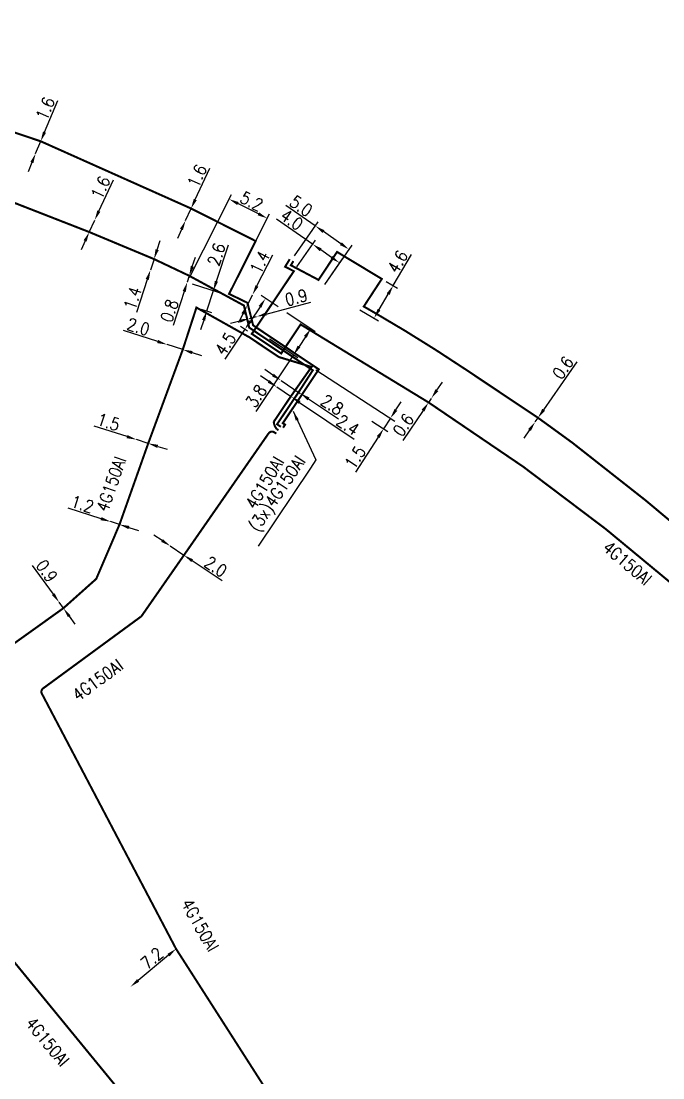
# Model space of a CAD drawing. Header units: millimetres. Extents: x 146511 to 147000, y 143998 to 145000.
# Drawn here: x 146754.4 to 146832.4, y 144450.3 to 144578.7 of the extents above; entities that cross this region are included whole.
import ezdxf
from ezdxf.enums import TextEntityAlignment as Align

# ---------------------------------------------------------------- set-up
doc = ezdxf.new("R2010")
doc.units = ezdxf.units.MM
doc.header["$MEASUREMENT"] = 0
doc.header["$PDMODE"] = 34
doc.linetypes.add('B_ST_AL', pattern=[2000, 1000, 1000])
doc.layers.get('DEFPOINTS').update_dxf_attribs({"linetype": 'CONTINUOUS'})
doc.layers.add('B_100', color=3, linetype='CONTINUOUS')
doc.layers.add('B_110', color=1, linetype='CONTINUOUS')
doc.styles.get("Standard").update_dxf_attribs({"font": 'romans.shx', "width": 0.85})
doc.dimstyles.get("Standard").update_dxf_attribs({"dimtxt": 1.5, "dimasz": 1.2, "dimexe": 0.625, "dimexo": 0.625, "dimgap": 0.25, "dimtad": 1, "dimdec": 1, "dimzin": 0, "dimdsep": 46, "dimtxsty": 'Standard', "dimcen": -0.5, "dimadec": 0, "dimazin": 0, "dimtfac": 1, "dimtdec": 1, "dimtmove": 0, "dimatfit": 3, "dimfxl": 1, "dimtolj": 1, "dimtzin": 0, "dimarcsym": 0})

# ---------------------------------------------------------------- blocks, each defined once
blk = doc.blocks.new('*D87')
at = {"layer": 'B_110', "color": 0, "linetype": 'Continuous', "lineweight": -2}
for p, q in [((146790.11, 144553.84), (146786.51, 144556.34)), ((146787.58, 144550.2), (146790.47, 144554.35)), ((146793.23, 144551.68), (146791.1, 144553.16)), ((146791.25, 144546.73), (146794.57, 144551.5))]:
    blk.add_line(p, q, dxfattribs=at)
at = {"layer": 'B_110', "color": 0, "linetype": 'Continuous'}
for points in [[(146791.21, 144553.32), (146790.98, 144552.99), (146790.11, 144553.84)], [(146793.34, 144551.84), (146793.11, 144551.51), (146794.21, 144550.99)]]:
    blk.add_solid(points, dxfattribs=at)
at = {"layer": 'DEFPOINTS', "color": 0, "linetype": 'Continuous'}
for p in [(146794.21, 144550.99), (146787.22, 144549.68), (146790.9, 144546.22)]:
    blk.add_point(p, dxfattribs=at)
at = {"layer": 'B_110', "color": 0, "linetype": 'Continuous', "insert": (146788.39, 144556.26), "char_height": 1.5, "attachment_point": 5, "rotation": 325.2082}
blk.add_mtext('\\A1;5.0', dxfattribs=at)
blk = doc.blocks.new('*D88')
at = {"layer": 'B_110', "color": 0, "linetype": 'Continuous', "lineweight": -2}
for p, q in [((146789.78, 144551.62), (146785.38, 144554.68)), ((146787.85, 144548.85), (146790.14, 144552.13)), ((146792.08, 144550.02), (146790.77, 144550.94)), ((146791.25, 144546.73), (146793.42, 144549.85))]:
    blk.add_line(p, q, dxfattribs=at)
at = {"layer": 'B_110', "color": 0, "linetype": 'Continuous'}
for points in [[(146790.88, 144551.1), (146790.65, 144550.77), (146789.78, 144551.62)], [(146792.19, 144550.19), (146791.97, 144549.86), (146793.07, 144549.34)]]:
    blk.add_solid(points, dxfattribs=at)
at = {"layer": 'DEFPOINTS', "color": 0, "linetype": 'Continuous'}
for p in [(146793.07, 144549.34), (146787.5, 144548.34), (146790.9, 144546.22)]:
    blk.add_point(p, dxfattribs=at)
at = {"layer": 'B_110', "color": 0, "linetype": 'Continuous', "insert": (146787.25, 144554.59), "char_height": 1.5, "attachment_point": 5, "rotation": 325.2082}
blk.add_mtext('\\A1;4.0', dxfattribs=at)
blk = doc.blocks.new('*D89')
at = {"layer": 'B_110', "color": 0, "linetype": 'Continuous', "lineweight": -2}
for p, q in [((146799.57, 144546.59), (146801.78, 144550.36)), ((146798.73, 144547.08), (146800.11, 144546.27)), ((146797.86, 144543.67), (146798.96, 144545.55)), ((146795.5, 144543.66), (146797.79, 144542.32))]:
    blk.add_line(p, q, dxfattribs=at)
at = {"layer": 'B_110', "color": 0, "linetype": 'Continuous'}
for points in [[(146798.79, 144545.65), (146799.14, 144545.45), (146799.57, 144546.59)], [(146797.69, 144543.77), (146798.03, 144543.57), (146797.25, 144542.63)]]:
    blk.add_solid(points, dxfattribs=at)
at = {"layer": 'DEFPOINTS', "color": 0, "linetype": 'Continuous'}
for p in [(146798.19, 144547.4), (146794.96, 144543.98), (146797.25, 144542.63)]:
    blk.add_point(p, dxfattribs=at)
at = {"layer": 'B_110', "color": 0, "linetype": 'Continuous', "insert": (146800.12, 144549.49), "char_height": 1.5, "attachment_point": 5, "rotation": 59.5778}
blk.add_mtext('\\A1;4.6', dxfattribs=at)
blk = doc.blocks.new('*D90')
at = {"layer": 'B_110', "color": 0, "linetype": 'Continuous', "lineweight": -2}
for p, q in [((146785.6, 144543.99), (146783.53, 144545.37)), ((146783.39, 144544.02), (146782.22, 144542.27)), ((146781.55, 144541.28), (146779.13, 144537.64)), ((146781.87, 144541.07), (146781.03, 144541.62))]:
    blk.add_line(p, q, dxfattribs=at)
at = {"layer": 'B_110', "color": 0, "linetype": 'Continuous'}
for points in [[(146783.22, 144544.13), (146783.55, 144543.91), (146784.05, 144545.02)], [(146782.05, 144542.38), (146782.39, 144542.16), (146781.55, 144541.28)]]:
    blk.add_solid(points, dxfattribs=at)
at = {"layer": 'DEFPOINTS', "color": 0, "linetype": 'Continuous'}
for p in [(146784.05, 144545.02), (146786.12, 144543.65), (146782.39, 144540.72)]:
    blk.add_point(p, dxfattribs=at)
at = {"layer": 'B_110', "color": 0, "linetype": 'Continuous', "insert": (146779.18, 144539.51), "char_height": 1.5, "attachment_point": 5, "rotation": 56.3075}
blk.add_mtext('\\A1;4.5', dxfattribs=at)
blk = doc.blocks.new('*D91')
at = {"layer": 'B_110', "color": 0, "linetype": 'Continuous', "lineweight": -2}
for p, q in [((146804.89, 144533.88), (146805.56, 144534.87)), ((146804.21, 144532.88), (146803.87, 144532.39)), ((146803.2, 144531.4), (146800.74, 144527.78))]:
    blk.add_line(p, q, dxfattribs=at)
at = {"layer": 'B_110', "color": 0, "linetype": 'Continuous'}
for points in [[(146804.72, 144533.99), (146805.05, 144533.76), (146804.21, 144532.88)], [(146803.03, 144531.51), (146803.37, 144531.28), (146803.87, 144532.39)]]:
    blk.add_solid(points, dxfattribs=at)
at = {"layer": 'DEFPOINTS', "color": 0, "linetype": 'Continuous'}
for p in [(146803.87, 144532.39), (146804.21, 144532.88), (146804.21, 144532.88)]:
    blk.add_point(p, dxfattribs=at)
at = {"layer": 'B_110', "color": 0, "linetype": 'Continuous', "insert": (146800.81, 144529.65), "char_height": 1.5, "attachment_point": 5, "rotation": 55.801}
blk.add_mtext('\\A1;0.6', dxfattribs=at)
blk = doc.blocks.new('*D92')
at = {"layer": 'B_110', "color": 0, "linetype": 'Continuous', "lineweight": -2}
for p, q in [((146817.87, 144531.5), (146821.93, 144537.33)), ((146816.84, 144530.03), (146817.18, 144530.52)), ((146816.15, 144529.04), (146815.46, 144528.06))]:
    blk.add_line(p, q, dxfattribs=at)
at = {"layer": 'B_110', "color": 0, "linetype": 'Continuous'}
for points in [[(146817.7, 144531.62), (146818.03, 144531.39), (146817.18, 144530.52)], [(146815.98, 144529.16), (146816.31, 144528.93), (146816.84, 144530.03)]]:
    blk.add_solid(points, dxfattribs=at)
at = {"layer": 'DEFPOINTS', "color": 0, "linetype": 'Continuous'}
for p in [(146816.84, 144530.03), (146816.84, 144530.03), (146817.18, 144530.52)]:
    blk.add_point(p, dxfattribs=at)
at = {"layer": 'B_110', "color": 0, "linetype": 'Continuous', "insert": (146820.21, 144536.6), "char_height": 1.5, "attachment_point": 5, "rotation": 55.091}
blk.add_mtext('\\A1;0.6', dxfattribs=at)
blk = doc.blocks.new('*D119')
at = {"layer": 'B_100', "color": 0, "linetype": 'Continuous', "lineweight": -2}
blk.add_line((146772.26, 144465.21), (146768.57, 144462.13), dxfattribs=at)
at = {"layer": 'B_100', "color": 0, "linetype": 'Continuous'}
for points in [[(146772.13, 144465.36), (146772.39, 144465.05), (146773.18, 144465.98)], [(146768.44, 144462.29), (146768.7, 144461.98), (146767.65, 144461.37)]]:
    blk.add_solid(points, dxfattribs=at)
at = {"layer": 'DEFPOINTS', "color": 0, "linetype": 'Continuous'}
for p in [(146773.18, 144465.98), (146767.65, 144461.37), (146767.65, 144461.37)]:
    blk.add_point(p, dxfattribs=at)
at = {"layer": 'B_100', "color": 0, "linetype": 'Continuous', "insert": (146770.25, 144464.84), "char_height": 1.5, "attachment_point": 5, "rotation": 39.8183}
blk.add_mtext('\\A1;7.2', dxfattribs=at)
blk = doc.blocks.new('*D124')
at = {"layer": 'B_100', "color": 0, "linetype": 'Continuous', "lineweight": -2}
for p, q in [((146758.27, 144509.08), (146755.75, 144512.58)), ((146759.49, 144507.38), (146758.97, 144508.11)), ((146760.2, 144506.4), (146760.9, 144505.43))]:
    blk.add_line(p, q, dxfattribs=at)
at = {"layer": 'B_100', "color": 0, "linetype": 'Continuous'}
for points in [[(146758.43, 144509.2), (146758.1, 144508.96), (146758.97, 144508.11)], [(146760.36, 144506.52), (146760.03, 144506.29), (146759.49, 144507.38)]]:
    blk.add_solid(points, dxfattribs=at)
at = {"layer": 'DEFPOINTS', "color": 0, "linetype": 'Continuous'}
for p in [(146758.97, 144508.11), (146758.97, 144508.11), (146759.49, 144507.38)]:
    blk.add_point(p, dxfattribs=at)
at = {"layer": 'B_100', "color": 0, "linetype": 'Continuous', "insert": (146757.47, 144511.9), "char_height": 1.5, "attachment_point": 5, "rotation": 305.7765}
blk.add_mtext('\\A1;0.9', dxfattribs=at)
blk = doc.blocks.new('*D125')
at = {"layer": 'B_100', "color": 0, "linetype": 'Continuous', "lineweight": -2}
for p, q in [((146764.07, 144518.26), (146760.08, 144519.52)), ((146766.31, 144517.55), (146765.21, 144517.9)), ((146767.45, 144517.19), (146768.6, 144516.82))]:
    blk.add_line(p, q, dxfattribs=at)
at = {"layer": 'B_100', "color": 0, "linetype": 'Continuous'}
for points in [[(146764.13, 144518.45), (146764.01, 144518.07), (146765.21, 144517.9)], [(146767.51, 144517.38), (146767.39, 144516.99), (146766.31, 144517.55)]]:
    blk.add_solid(points, dxfattribs=at)
at = {"layer": 'DEFPOINTS', "color": 0, "linetype": 'Continuous'}
for p in [(146765.21, 144517.9), (146765.21, 144517.9), (146766.31, 144517.55)]:
    blk.add_point(p, dxfattribs=at)
at = {"layer": 'B_100', "color": 0, "linetype": 'Continuous', "insert": (146761.8, 144520.03), "char_height": 1.5, "attachment_point": 5, "rotation": 342.4164}
blk.add_mtext('\\A1;1.2', dxfattribs=at)
blk = doc.blocks.new('*D126')
at = {"layer": 'B_100', "color": 0, "linetype": 'Continuous', "lineweight": -2}
for p, q in [((146767.23, 144528.23), (146763.24, 144529.5)), ((146769.8, 144527.41), (146768.37, 144527.87)), ((146770.95, 144527.05), (146772.09, 144526.69))]:
    blk.add_line(p, q, dxfattribs=at)
at = {"layer": 'B_100', "color": 0, "linetype": 'Continuous'}
for points in [[(146767.29, 144528.42), (146767.17, 144528.04), (146768.37, 144527.87)], [(146771.01, 144527.24), (146770.89, 144526.86), (146769.8, 144527.41)]]:
    blk.add_solid(points, dxfattribs=at)
at = {"layer": 'DEFPOINTS', "color": 0, "linetype": 'Continuous'}
for p in [(146768.37, 144527.87), (146768.37, 144527.87), (146769.8, 144527.41)]:
    blk.add_point(p, dxfattribs=at)
at = {"layer": 'B_100', "color": 0, "linetype": 'Continuous', "insert": (146764.97, 144530), "char_height": 1.5, "attachment_point": 5, "rotation": 342.358}
blk.add_mtext('\\A1;1.5', dxfattribs=at)
blk = doc.blocks.new('*D127')
at = {"layer": 'B_100', "color": 0, "linetype": 'Continuous', "lineweight": -2}
for p, q in [((146770.95, 144539.79), (146766.79, 144541.12)), ((146774, 144538.81), (146772.09, 144539.42)), ((146774.19, 144539.41), (146774.19, 144539.41)), ((146775.14, 144538.45), (146776.28, 144538.08))]:
    blk.add_line(p, q, dxfattribs=at)
at = {"layer": 'B_100', "color": 0, "linetype": 'Continuous'}
for points in [[(146771.01, 144539.98), (146770.89, 144539.6), (146772.09, 144539.42)], [(146775.2, 144538.64), (146775.08, 144538.26), (146774, 144538.81)]]:
    blk.add_solid(points, dxfattribs=at)
at = {"layer": 'DEFPOINTS', "color": 0, "linetype": 'Continuous'}
for p in [(146772.09, 144539.42), (146772.09, 144539.42), (146774, 144538.81)]:
    blk.add_point(p, dxfattribs=at)
at = {"layer": 'B_100', "color": 0, "linetype": 'Continuous', "insert": (146768.6, 144541.59), "char_height": 1.5, "attachment_point": 5, "rotation": 342.2407}
blk.add_mtext('\\A1;2.0', dxfattribs=at)
blk = doc.blocks.new('*D128')
at = {"layer": 'B_100', "color": 0, "linetype": 'Continuous', "lineweight": -2}
for p, q in [((146778.09, 144547.12), (146779.55, 144551.56)), ((146775.14, 144546.82), (146778.32, 144545.79)), ((146776.91, 144543.51), (146777.72, 144545.98)), ((146776.25, 144543.73), (146777.51, 144543.32)), ((146776.54, 144542.37), (146776.17, 144541.23))]:
    blk.add_line(p, q, dxfattribs=at)
at = {"layer": 'B_100', "color": 0, "linetype": 'Continuous'}
for points in [[(146777.9, 144547.18), (146778.28, 144547.06), (146777.72, 144545.98)], [(146776.35, 144542.43), (146776.73, 144542.31), (146776.91, 144543.51)]]:
    blk.add_solid(points, dxfattribs=at)
at = {"layer": 'DEFPOINTS', "color": 0, "linetype": 'Continuous'}
for p in [(146774.55, 144547.02), (146777.72, 144545.98), (146775.66, 144543.92)]:
    blk.add_point(p, dxfattribs=at)
at = {"layer": 'B_100', "color": 0, "linetype": 'Continuous', "insert": (146778.1, 144550.37), "char_height": 1.5, "attachment_point": 5, "rotation": 71.9025}
blk.add_mtext('\\A1;2.6', dxfattribs=at)
blk = doc.blocks.new('*D129')
at = {"layer": 'B_100', "color": 0, "linetype": 'Continuous', "lineweight": -2}
for p, q in [((146784.44, 144534.94), (146783.44, 144535.61)), ((146785.78, 144534.79), (146785.78, 144534.79)), ((146785.43, 144534.27), (146787.21, 144533.07)), ((146788.2, 144532.4), (146794.84, 144527.92))]:
    blk.add_line(p, q, dxfattribs=at)
at = {"layer": 'B_100', "color": 0, "linetype": 'Continuous'}
for points in [[(146784.55, 144535.11), (146784.32, 144534.78), (146785.43, 144534.27)], [(146788.32, 144532.56), (146788.09, 144532.23), (146787.21, 144533.07)]]:
    blk.add_solid(points, dxfattribs=at)
at = {"layer": 'DEFPOINTS', "color": 0, "linetype": 'Continuous'}
for p in [(146785.43, 144534.27), (146785.43, 144534.27), (146787.21, 144533.07)]:
    blk.add_point(p, dxfattribs=at)
at = {"layer": 'B_100', "color": 0, "linetype": 'Continuous', "insert": (146794.06, 144529.65), "char_height": 1.5, "attachment_point": 5, "rotation": 325.9852}
blk.add_mtext('\\A1;2.4', dxfattribs=at)
blk = doc.blocks.new('*D130')
at = {"layer": 'B_100', "color": 0, "linetype": 'Continuous', "lineweight": -2}
for p, q in [((146790.17, 144536.36), (146799.77, 144530.13)), ((146799.9, 144531.47), (146800.55, 144532.48)), ((146796.97, 144530.13), (146798.94, 144528.85)), ((146799.24, 144530.47), (146798.41, 144529.19)), ((146797.76, 144528.18), (146794.98, 144523.91))]:
    blk.add_line(p, q, dxfattribs=at)
at = {"layer": 'B_100', "color": 0, "linetype": 'Continuous'}
for points in [[(146799.73, 144531.58), (146800.07, 144531.36), (146799.24, 144530.47)], [(146797.59, 144528.29), (146797.93, 144528.07), (146798.41, 144529.19)]]:
    blk.add_solid(points, dxfattribs=at)
at = {"layer": 'DEFPOINTS', "color": 0, "linetype": 'Continuous'}
for p in [(146789.65, 144536.7), (146796.44, 144530.47), (146798.41, 144529.19)]:
    blk.add_point(p, dxfattribs=at)
at = {"layer": 'B_100', "color": 0, "linetype": 'Continuous', "insert": (146794.96, 144525.71), "char_height": 1.5, "attachment_point": 5, "rotation": 56.9754}
blk.add_mtext('\\A1;1.5', dxfattribs=at)
blk = doc.blocks.new('*D131')
at = {"layer": 'B_100', "color": 0, "linetype": 'Continuous', "lineweight": -2}
for p, q in [((146771.48, 144515.6), (146770.48, 144516.27)), ((146772.48, 144514.94), (146774.14, 144513.82)), ((146775.14, 144513.16), (146778.77, 144510.73))]:
    blk.add_line(p, q, dxfattribs=at)
at = {"layer": 'B_100', "color": 0, "linetype": 'Continuous'}
for points in [[(146771.59, 144515.77), (146771.37, 144515.44), (146772.48, 144514.94)], [(146775.25, 144513.32), (146775.03, 144512.99), (146774.14, 144513.82)]]:
    blk.add_solid(points, dxfattribs=at)
at = {"layer": 'DEFPOINTS', "color": 0, "linetype": 'Continuous'}
for p in [(146772.48, 144514.94), (146772.48, 144514.94), (146774.14, 144513.82)]:
    blk.add_point(p, dxfattribs=at)
at = {"layer": 'B_100', "color": 0, "linetype": 'Continuous', "insert": (146778.01, 144512.44), "char_height": 1.5, "attachment_point": 5, "rotation": 326.2386}
blk.add_mtext('\\A1;2.0', dxfattribs=at)
blk = doc.blocks.new('*D133')
at = {"layer": 'B_100', "color": 0, "linetype": 'Continuous', "lineweight": -2}
for p, q in [((146786.64, 144543.3), (146790.09, 144541.01)), ((146784.54, 144540.13), (146787.99, 144537.85)), ((146788.9, 144540.36), (146788.13, 144539.19)), ((146787.47, 144538.19), (146782.88, 144531.28))]:
    blk.add_line(p, q, dxfattribs=at)
at = {"layer": 'B_100', "color": 0, "linetype": 'Continuous'}
for points in [[(146788.74, 144540.47), (146789.07, 144540.25), (146789.57, 144541.36)], [(146787.96, 144539.3), (146788.3, 144539.08), (146787.47, 144538.19)]]:
    blk.add_solid(points, dxfattribs=at)
at = {"layer": 'DEFPOINTS', "color": 0, "linetype": 'Continuous'}
for p in [(146786.12, 144543.65), (146789.57, 144541.36), (146784.02, 144540.48)]:
    blk.add_point(p, dxfattribs=at)
at = {"layer": 'B_100', "color": 0, "linetype": 'Continuous', "insert": (146782.92, 144533.15), "char_height": 1.5, "attachment_point": 5, "rotation": 56.4547}
blk.add_mtext('\\A1;3.8', dxfattribs=at)
blk = doc.blocks.new('*D134')
at = {"layer": 'B_100', "color": 0, "linetype": 'Continuous', "lineweight": -2}
for p, q in [((146784.96, 144535.71), (146783.96, 144536.38)), ((146785.96, 144535.05), (146788.28, 144533.49)), ((146789.28, 144532.82), (146792.91, 144530.39))]:
    blk.add_line(p, q, dxfattribs=at)
at = {"layer": 'B_100', "color": 0, "linetype": 'Continuous'}
for points in [[(146785.07, 144535.88), (146784.85, 144535.55), (146785.96, 144535.05)], [(146789.39, 144532.99), (146789.17, 144532.65), (146788.28, 144533.49)]]:
    blk.add_solid(points, dxfattribs=at)
at = {"layer": 'DEFPOINTS', "color": 0, "linetype": 'Continuous'}
for p in [(146785.96, 144535.05), (146785.96, 144535.05), (146788.28, 144533.49)]:
    blk.add_point(p, dxfattribs=at)
at = {"layer": 'B_100', "color": 0, "linetype": 'Continuous', "insert": (146792.15, 144532.1), "char_height": 1.5, "attachment_point": 5, "rotation": 326.1666}
blk.add_mtext('\\A1;2.8', dxfattribs=at)
blk = doc.blocks.new('*D135')
at = {"layer": 'B_100', "color": 0, "linetype": 'Continuous', "lineweight": -2}
for p, q in [((146783.02, 144546.55), (146784.93, 144550.34)), ((146781.85, 144544.23), (146782.48, 144545.48)), ((146781.31, 144543.15), (146780.77, 144542.08))]:
    blk.add_line(p, q, dxfattribs=at)
at = {"layer": 'B_100', "color": 0, "linetype": 'Continuous'}
for points in [[(146782.84, 144546.64), (146783.2, 144546.46), (146782.48, 144545.48)], [(146781.13, 144543.24), (146781.49, 144543.06), (146781.85, 144544.23)]]:
    blk.add_solid(points, dxfattribs=at)
at = {"layer": 'DEFPOINTS', "color": 0, "linetype": 'Continuous'}
for p in [(146782.48, 144545.48), (146782.48, 144545.48), (146781.85, 144544.23)]:
    blk.add_point(p, dxfattribs=at)
at = {"layer": 'B_100', "color": 0, "linetype": 'Continuous', "insert": (146783.36, 144549.43), "char_height": 1.5, "attachment_point": 5, "rotation": 63.2607}
blk.add_mtext('\\A1;1.4', dxfattribs=at)
blk = doc.blocks.new('*D136')
at = {"layer": 'B_100', "color": 0, "linetype": 'Continuous', "lineweight": -2}
for p, q in [((146784.14, 144543.13), (146789.55, 144544.58)), ((146780.95, 144542.28), (146779.79, 144541.97)), ((146782.11, 144542.59), (146782.98, 144542.82))]:
    blk.add_line(p, q, dxfattribs=at)
at = {"layer": 'B_100', "color": 0, "linetype": 'Continuous'}
for points in [[(146780.9, 144542.47), (146781, 144542.09), (146782.11, 144542.59)], [(146784.09, 144543.33), (146784.19, 144542.94), (146782.98, 144542.82)]]:
    blk.add_solid(points, dxfattribs=at)
at = {"layer": 'DEFPOINTS', "color": 0, "linetype": 'Continuous'}
for p in [(146782.11, 144542.59), (146782.98, 144542.82), (146782.98, 144542.82)]:
    blk.add_point(p, dxfattribs=at)
at = {"layer": 'B_100', "color": 0, "linetype": 'Continuous', "insert": (146787.79, 144545.15), "char_height": 1.5, "attachment_point": 5, "rotation": 15.0049}
blk.add_mtext('\\A1;0.9', dxfattribs=at)
blk = doc.blocks.new('*D137')
at = {"layer": 'B_100', "color": 0, "linetype": 'Continuous', "lineweight": -2}
for p, q in [((146774.83, 144547.58), (146779.91, 144557.66)), ((146783.19, 144555.31), (146780.7, 144556.56)), ((146779.91, 144546.14), (146784.54, 144555.33))]:
    blk.add_line(p, q, dxfattribs=at)
at = {"layer": 'B_100', "color": 0, "linetype": 'Continuous'}
for points in [[(146780.79, 144556.74), (146780.61, 144556.38), (146779.63, 144557.1)], [(146783.28, 144555.49), (146783.1, 144555.13), (146784.26, 144554.77)]]:
    blk.add_solid(points, dxfattribs=at)
at = {"layer": 'DEFPOINTS', "color": 0, "linetype": 'Continuous'}
for p in [(146779.63, 144557.1), (146774.55, 144547.02), (146779.63, 144545.58)]:
    blk.add_point(p, dxfattribs=at)
at = {"layer": 'B_100', "color": 0, "linetype": 'Continuous', "insert": (146782.36, 144556.84), "char_height": 1.5, "attachment_point": 5, "rotation": 333.2607}
blk.add_mtext('\\A1;5.2', dxfattribs=at)
blk = doc.blocks.new('*D138')
at = {"layer": 'B_100', "color": 0, "linetype": 'Continuous', "lineweight": -2}
for p, q in [((146775.16, 144548.92), (146775.53, 144550.06)), ((146774.79, 144547.78), (146774.55, 144547.02)), ((146774.18, 144545.88), (146772.83, 144541.72))]:
    blk.add_line(p, q, dxfattribs=at)
at = {"layer": 'B_100', "color": 0, "linetype": 'Continuous'}
for points in [[(146774.97, 144548.98), (146775.35, 144548.86), (146774.79, 144547.78)], [(146773.99, 144545.94), (146774.37, 144545.82), (146774.55, 144547.02)]]:
    blk.add_solid(points, dxfattribs=at)
at = {"layer": 'DEFPOINTS', "color": 0, "linetype": 'Continuous'}
for p in [(146774.79, 144547.78), (146774.55, 144547.02), (146774.55, 144547.02)]:
    blk.add_point(p, dxfattribs=at)
at = {"layer": 'B_100', "color": 0, "linetype": 'Continuous', "insert": (146772.37, 144543.53), "char_height": 1.5, "attachment_point": 5, "rotation": 72.0854}
blk.add_mtext('\\A1;0.8', dxfattribs=at)
blk = doc.blocks.new('*D139')
at = {"layer": 'B_100', "color": 0, "linetype": 'Continuous', "lineweight": -2}
for p, q in [((146770.88, 144550.95), (146771.25, 144552.09)), ((146770.51, 144549.81), (146770.07, 144548.48)), ((146769.69, 144547.34), (146768.37, 144543.31))]:
    blk.add_line(p, q, dxfattribs=at)
at = {"layer": 'B_100', "color": 0, "linetype": 'Continuous'}
for points in [[(146770.69, 144551.02), (146771.07, 144550.89), (146770.51, 144549.81)], [(146769.5, 144547.41), (146769.88, 144547.28), (146770.07, 144548.48)]]:
    blk.add_solid(points, dxfattribs=at)
at = {"layer": 'DEFPOINTS', "color": 0, "linetype": 'Continuous'}
for p in [(146770.51, 144549.81), (146770.07, 144548.48), (146770.07, 144548.48)]:
    blk.add_point(p, dxfattribs=at)
at = {"layer": 'B_100', "color": 0, "linetype": 'Continuous', "insert": (146767.9, 144545.07), "char_height": 1.5, "attachment_point": 5, "rotation": 71.833}
blk.add_mtext('\\A1;1.4', dxfattribs=at)
blk = doc.blocks.new('*D140')
at = {"layer": 'B_100', "color": 0, "linetype": 'Continuous', "lineweight": -2}
for p, q in [((146763.8, 144555.65), (146765.56, 144559.45)), ((146762.63, 144553.1), (146763.3, 144554.56)), ((146762.13, 144552.01), (146761.63, 144550.92))]:
    blk.add_line(p, q, dxfattribs=at)
at = {"layer": 'B_100', "color": 0, "linetype": 'Continuous'}
for points in [[(146763.62, 144555.73), (146763.99, 144555.56), (146763.3, 144554.56)], [(146761.95, 144552.1), (146762.31, 144551.93), (146762.63, 144553.1)]]:
    blk.add_solid(points, dxfattribs=at)
at = {"layer": 'DEFPOINTS', "color": 0, "linetype": 'Continuous'}
for p in [(146763.3, 144554.56), (146763.3, 144554.56), (146762.63, 144553.1)]:
    blk.add_point(p, dxfattribs=at)
at = {"layer": 'B_100', "color": 0, "linetype": 'Continuous', "insert": (146764.02, 144558.51), "char_height": 1.5, "attachment_point": 5, "rotation": 65.2345}
blk.add_mtext('\\A1;1.6', dxfattribs=at)
blk = doc.blocks.new('*D141')
at = {"layer": 'B_100', "color": 0, "linetype": 'Continuous', "lineweight": -2}
for p, q in [((146775.52, 144557.05), (146777.27, 144560.85)), ((146774.34, 144554.5), (146775.01, 144555.96)), ((146773.84, 144553.41), (146773.34, 144552.32))]:
    blk.add_line(p, q, dxfattribs=at)
at = {"layer": 'B_100', "color": 0, "linetype": 'Continuous'}
for points in [[(146775.33, 144557.13), (146775.7, 144556.96), (146775.01, 144555.96)], [(146773.66, 144553.5), (146774.02, 144553.33), (146774.34, 144554.5)]]:
    blk.add_solid(points, dxfattribs=at)
at = {"layer": 'DEFPOINTS', "color": 0, "linetype": 'Continuous'}
for p in [(146775.01, 144555.96), (146774.34, 144554.5), (146774.34, 144554.5)]:
    blk.add_point(p, dxfattribs=at)
at = {"layer": 'B_100', "color": 0, "linetype": 'Continuous', "insert": (146775.74, 144559.91), "char_height": 1.5, "attachment_point": 5, "rotation": 65.2638}
blk.add_mtext('\\A1;1.6', dxfattribs=at)
blk = doc.blocks.new('*D142')
at = {"layer": 'B_100', "color": 0, "linetype": 'Continuous', "lineweight": -2}
for p, q in [((146757.19, 144565.24), (146758.8, 144569.1)), ((146756.12, 144562.65), (146756.73, 144564.13)), ((146755.66, 144561.54), (146755.2, 144560.43))]:
    blk.add_line(p, q, dxfattribs=at)
at = {"layer": 'B_100', "color": 0, "linetype": 'Continuous'}
for points in [[(146757.01, 144565.31), (146757.38, 144565.16), (146756.73, 144564.13)], [(146755.48, 144561.62), (146755.84, 144561.46), (146756.12, 144562.65)]]:
    blk.add_solid(points, dxfattribs=at)
at = {"layer": 'DEFPOINTS', "color": 0, "linetype": 'Continuous'}
for p in [(146756.73, 144564.13), (146756.12, 144562.65), (146756.12, 144562.65)]:
    blk.add_point(p, dxfattribs=at)
at = {"layer": 'B_100', "color": 0, "linetype": 'Continuous', "insert": (146757.3, 144568.11), "char_height": 1.5, "attachment_point": 5, "rotation": 67.4487}
blk.add_mtext('\\A1;1.6', dxfattribs=at)

msp = doc.modelspace()

# ---------------------------------------------------------------- linework, layer by layer
at = {"layer": 'B_100', "linetype": 'B_ST_AL', "flags": 128}
for points in [[(146786.19, 144529.31, 0.25, 0.25, 0), (146786.43, 144529.69, 0.25, 0.25, 0), (146786.16, 144529.87, 0.25, 0.25, 0), (146788.5, 144533.37, 0.25, 0.25, 0), (146790.53, 144536.41, 0.25, 0.25, 0), (146790.53, 144536.41, 0.25, 0.25, 0), (146790.53, 144536.41, 0.25, 0.25, 0), (146786.47, 144539.13, 0.25, 0.25, 0), (146782.55, 144541.76, 0.25, 0.25, 0), (146781.86, 144544.5, 0.25, 0.25, 0), (146779.63, 144545.58, 0.25, 0.25, 0), (146782.86, 144552, 0.25, 0.25, 0), (146775.01, 144555.96, 0.25, 0.25, 0), (146756.73, 144564.13, 0.25, 0.25, 0), (146732.45, 144572.29, 0.25, 0.25, 0), (146708.78, 144578, 0.25, 0.25, 0), (146701.9, 144578.6, 0.25, 0.25, 0), (146701.85, 144575.32, 0.25, 0.25, 0), (146701.79, 144571.12, 0, 0, 0)], [(146785.92, 144529.43, 0.25, 0.25, 0), (146785.46, 144529.74, 0.25, 0.25, 0), (146788.09, 144533.65, 0.25, 0.25, 0), (146789.8, 144536.29, 0.25, 0.25, 0), (146782.08, 144541.48, 0.25, 0.25, 0), (146781.43, 144544.17, 0.25, 0.25, 0), (146774.79, 144547.78, 0.25, 0.25, 0), (146770.51, 144549.81, 0.25, 0.25, 0), (146762.63, 144553.1, 0.25, 0.25, 0), (146742.22, 144561.06, 0.25, 0.25, 0), (146718.19, 144567.96, 0.25, 0.25, 0), (146702.67, 144570.89, 0.25, 0.25, 0), (146702.28, 144570.89, 0, 0, 0)], [(146797.25, 144426.39, 0.25, 0.25, 0), (146794.87, 144429.09, 0.25, 0.25, 0.401847), (146794.18, 144429.14, 0.25, 0.25, 0), (146787.42, 144423.66, 0.25, 0.25, -0.414214), (146786.72, 144423.74, 0.25, 0.25, 0), (146777.38, 144435.25, 0.25, 0.25, 0), (146750.11, 144468.53, 0.25, 0.25, 0), (146729.7, 144493.41, 0.25, 0.25, 0), (146723.06, 144501.51, 0.25, 0.25, -0.41563), (146723.13, 144502.22, 0.25, 0.25, 0), (146729.51, 144507.39, 0.25, 0.25, 0.411239), (146729.59, 144508.09, 0.25, 0.25, 0), (146729.41, 144508.32, 0.25, 0.25, 0), (146728.12, 144509.95, 0.25, 0.25, 0), (146728.8, 144510.51, 0, 0, 0)]]:
    msp.add_lwpolyline(points, format="xyseb", dxfattribs=at)
at = {"layer": 'B_100', "linetype": 'B_ST_AL', "const_width": 0.25, "flags": 128}
for points in [[(146785.64, 144529.01), (146785.42, 144529.16, -0.159162), (146785.06, 144530.04), (146787.13, 144533.12), (146789.65, 144536.7), (146785.67, 144537.91), (146782.11, 144540.3), (146775.66, 144543.92), (146774, 144538.81), (146769.8, 144527.41), (146766.31, 144517.55), (146763.53, 144511.05, -0.109803), (146763.4, 144510.87), (146759.49, 144507.38), (146741.59, 144494.57, -0.399329), (146740.9, 144494.67), (146729.79, 144508.64), (146728.82, 144509.88), (146729.12, 144510.12)], [(146797.68, 144426.66), (146794.71, 144430.03), (146790.19, 144439.41), (146773.18, 144465.98), (146756.87, 144497, -0.371376), (146757.02, 144497.63), (146768.88, 144506.33, 0.082639), (146769, 144506.44), (146774.14, 144513.82), (146784.43, 144528.63, -0.408937), (146785.12, 144528.76), (146785.37, 144528.6)]]:
    msp.add_lwpolyline(points, format="xyb", dxfattribs=at)
for points in [[(146782.11, 144540.3), (146785.67, 144537.91)], [(146785.64, 144529.01), (146785.42, 144529.16)]]:
    msp.add_lwpolyline(points, dxfattribs=at)
at = {"layer": 'B_110', "linetype": 'B_ST_AL', "const_width": 0.25, "flags": 128}
for points in [[(146787.44, 144549.57), (146787.14, 144549.06), (146790.5, 144547.28), (146792.75, 144550.68), (146798.19, 144547.4), (146798.19, 144547.4), (146796, 144544.05), (146797.25, 144543.33, -0.01641), (146808.39, 144536.39), (146817.18, 144530.52), (146821.35, 144527.49, -0.022044), (146847.41, 144505.71), (146849.73, 144503.48), (146850.26, 144502.97, -0.033925), (146876.1, 144473.95), (146877.56, 144472.03), (146878.59, 144470.68, -0.016593), (146886.26, 144459.86), (146887.65, 144457.76), (146889.09, 144458.78), (146889.41, 144458.29)], [(146787, 144549.8), (146786.44, 144548.88), (146787.5, 144548.34), (146787.5, 144548.34), (146782.39, 144540.72), (146785.96, 144538.34), (146788.32, 144541.87), (146803.87, 144532.39), (146815.37, 144524.58, -0.033422), (146844.44, 144500.52), (146847.85, 144497.1), (146851.03, 144493.89, -0.043021), (146878.51, 144460.88), (146878.51, 144460.88), (146879.78, 144459.06, -0.010411), (146884.4, 144452.13), (146896.95, 144432.4), (146896.95, 144432.4), (146917.69, 144399.62), (146913.4, 144396.27), (146890.14, 144380.18), (146860.38, 144364.5), (146840.22, 144354.24), (146831.72, 144350.03, 0.430475), (146831.59, 144349.62), (146831.8, 144349.25, -0.437837), (146830.75, 144345.84), (146825.26, 144343.21), (146811.41, 144336.58), (146801.25, 144331.72), (146798.4, 144337.91)]]:
    msp.add_lwpolyline(points, format="xyb", dxfattribs=at)
for points in [[(146804.7, 144538.87), (146804.7, 144538.87), (146804.7, 144538.87), (146804.7, 144538.87)], [(146803.87, 144532.39), (146803.87, 144532.39), (146803.87, 144532.39), (146803.87, 144532.39), (146803.87, 144532.39), (146803.87, 144532.39)], [(146817.18, 144530.52), (146817.18, 144530.52), (146817.18, 144530.52), (146817.18, 144530.52)]]:
    msp.add_lwpolyline(points, close=True, dxfattribs=at)

# ---------------------------------------------------------------- texts
at = {"layer": 'B_100', "linetype": 'Continuous', "width": 0.85}
for rotation, p in [(70.4987, (146765.29, 144522.48)), (59.013, (146783.95, 144522.64)), (35.9682, (146763.63, 144498.65)), (299.5229, (146776.09, 144468.84)), (309.3379, (146757.56, 144454.68))]:
    msp.add_text('4G150Al', height=1.5, rotation=rotation, dxfattribs=at).set_placement(p, align=Align.MIDDLE)
at = {"layer": 'B_100', "linetype": 'Continuous', "insert": (146787.74, 144526.11), "char_height": 1.5, "attachment_point": 3, "rotation": 56.1666}
msp.add_mtext('\\A1;(3x)4G150Al', dxfattribs=at)
at = {"layer": 'B_110', "linetype": 'Continuous', "width": 0.85}
msp.add_text('4G150Al', height=1.5, rotation=319.5394, dxfattribs=at).set_placement((146828.03, 144512.85), align=Align.MIDDLE)

# ---------------------------------------------------------------- dimensions: what is measured, and where the dimension line sits
at = {"layer": 'B_100', "linetype": 'Continuous'}
for base, p1, p2, angle, picture, middle in [((146756.12, 144562.65), (146756.73, 144564.13), (146756.12, 144562.65), 67.4487, '*D142', (146758.23, 144567.72)), ((146774.34, 144554.5), (146775.01, 144555.96), (146774.34, 144554.5), 65.2638, '*D141', (146776.64, 144559.49)), ((146763.3, 144554.56), (146762.63, 144553.1), (146763.3, 144554.56), 245.2345, '*D140', (146764.93, 144558.09)), ((146779.63, 144557.1), (146779.63, 144545.58), (146774.55, 144547.02), 333.2607, '*D137', (146781.91, 144555.95)), ((146770.07, 144548.48), (146770.51, 144549.81), (146770.07, 144548.48), 71.833, '*D139', (146768.85, 144544.75)), ((146777.72, 144545.98), (146775.66, 144543.92), (146774.55, 144547.02), 251.9025, '*D128', (146779.05, 144550.06)), ((146774.55, 144547.02), (146774.79, 144547.78), (146774.55, 144547.02), 72.0854, '*D138', (146773.32, 144543.23)), ((146782.48, 144545.48), (146781.85, 144544.23), (146782.48, 144545.48), 243.2607, '*D135', (146784.25, 144548.98)), ((146782.98, 144542.82), (146782.11, 144542.59), (146782.98, 144542.82), 195.0049, '*D136', (146788.05, 144544.18)), ((146789.57, 144541.36), (146784.02, 144540.48), (146786.12, 144543.65), 236.4547, '*D133', (146783.76, 144532.6)), ((146772.09, 144539.42), (146774, 144538.81), (146772.09, 144539.42), 342.2407, '*D127', (146768.3, 144540.64)), ((146785.96, 144535.05), (146788.28, 144533.49), (146785.96, 144535.05), 326.1666, '*D134', (146791.59, 144531.27)), ((146798.41, 144529.19), (146789.65, 144536.7), (146796.44, 144530.47), 56.9754, '*D130', (146795.8, 144525.16)), ((146768.37, 144527.87), (146769.8, 144527.41), (146768.37, 144527.87), 342.358, '*D126', (146764.66, 144529.05)), ((146765.2134171, 144517.8954995), (146766.309686, 144517.5480884), (146765.2134171, 144517.8954995), 342.4164255, '*D125', (146761.5007424, 144519.0720579)), ((146772.48, 144514.94), (146774.14, 144513.82), (146772.48, 144514.94), 326.2386, '*D131', (146777.45, 144511.61)), ((146758.97, 144508.11), (146759.49, 144507.38), (146758.97, 144508.11), 305.7765, '*D124', (146756.66, 144511.32)), ((146767.65, 144461.37), (146773.18, 144465.98), (146767.65, 144461.37), 39.8183, '*D119', (146770.9, 144464.07))]:
    dim = msp.add_linear_dim(base=base, p1=p1, p2=p2, angle=angle, dimstyle='Standard', dxfattribs=at)
    dim.commit()
    dim.dimension.update_dxf_attribs({"geometry": picture, "text_midpoint": middle, "dimtype": 160})
dim = msp.add_linear_dim(base=(146785.43, 144534.27), p1=(146787.21, 144533.07), p2=(146785.43, 144534.27), angle=325.9852, text='2.4', dimstyle='Standard', dxfattribs=at)
dim.commit()
dim.dimension.update_dxf_attribs({"geometry": '*D129', "text_midpoint": (146793.5, 144528.82), "dimtype": 160})
at = {"layer": 'B_110', "linetype": 'Continuous'}
for base, p1, p2, angle, picture, middle in [((146794.21, 144550.99), (146787.22, 144549.68), (146790.9, 144546.22), 145.2082, '*D87', (146787.82, 144555.44)), ((146793.07, 144549.34), (146787.5, 144548.34), (146790.9, 144546.22), 145.2082, '*D88', (146786.68, 144553.77)), ((146797.25, 144542.63), (146798.19, 144547.4), (146794.96, 144543.98), 59.5778, '*D89', (146800.98, 144548.99)), ((146784.05, 144545.02), (146782.39, 144540.72), (146786.12, 144543.65), 236.3075, '*D90', (146780.01, 144538.96)), ((146816.84, 144530.03), (146817.18, 144530.52), (146816.84, 144530.03), 55.091, '*D92', (146821.03, 144536.03)), ((146804.21, 144532.88), (146803.87, 144532.39), (146804.21, 144532.88), 235.801, '*D91', (146801.63, 144529.09))]:
    dim = msp.add_linear_dim(base=base, p1=p1, p2=p2, angle=angle, dimstyle='Standard', dxfattribs=at)
    dim.commit()
    dim.dimension.update_dxf_attribs({"geometry": picture, "text_midpoint": middle, "dimtype": 160})

# ---------------------------------------------------------------- leaders
at = {"layer": 'B_100', "linetype": 'Continuous', "annotation_type": 0, "has_hookline": 1, "hookline_direction": 1, "text_width": 11.17, "horizontal_direction": (0.556781, 0.83066, 0)}
msp.add_leader([(146787.4, 144531.34), (146790.19, 144525.41), (146789.52, 144524.41)], dimstyle='Standard', override={"dimgap": 0.25, "dimtad": 1}, dxfattribs=at)

doc.saveas('drawing.dxf')
